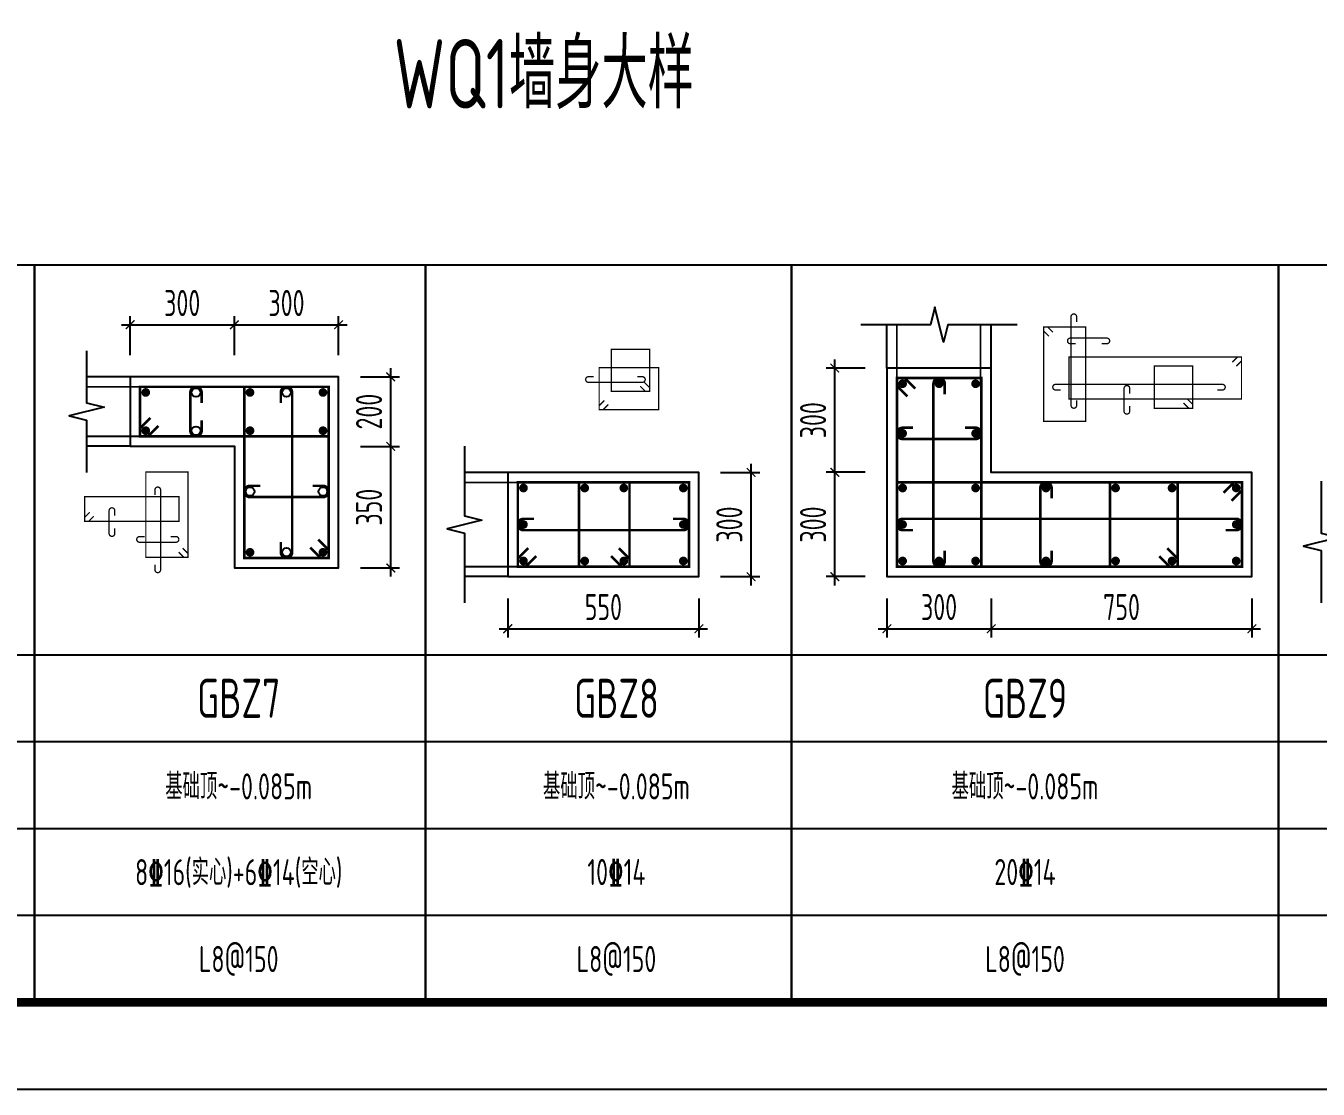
# Model space of a CAD drawing. Extents: x 826826 to 1642106, y -156213 to 399140.
# Drawn here: x 1173972 to 1188846, y 295942 to 308183 of the extents above; entities that cross this region are included whole.
import ezdxf
from ezdxf.enums import TextEntityAlignment as Align

# ---------------------------------------------------------------- set-up
doc = ezdxf.new("R2010")
doc.units = 0
doc.header["$LTSCALE"] = 1000
doc.layers.get('0').update_dxf_attribs({"linetype": 'CONTINUOUS'})
doc.layers.get('DEFPOINTS').update_dxf_attribs({"linetype": 'CONTINUOUS'})
for name, color, linetype in [('-TK', 7, 'CONTINUOUS'), ('COLU_DE_DIM', 3, 'CONTINUOUS'), ('COLU_DE_TH', 7, 'CONTINUOUS'), ('DIM_SYMB', 3, 'CONTINUOUS'), ('LINK', 6, 'CONTINUOUS'), ('LINK-INDEX', 6, 'CONTINUOUS'), ('REIN', 6, 'CONTINUOUS'), ('S-B板配筋号', 7, 'CONTINUOUS'), ('TAB', 7, 'CONTINUOUS'), ('TAB_TEXT', 7, 'CONTINUOUS'), ('THIN', 7, 'CONTINUOUS')]:
    doc.layers.add(name, color=color, linetype=linetype)
doc.styles.add('TSSD_DIMENSION', font='Tssdeng.shx', dxfattribs={"width": 0.7, "bigfont": 'tssdchn.shx'})
doc.styles.add('TSSD_REIN', font='tssdeng.shx', dxfattribs={"width": 0.7, "height": 300, "bigfont": 'tssdchn.shx'})
doc.dimstyles.new('TSSD_25_100', dxfattribs={"dimtxt": 300, "dimasz": 100, "dimexe": 100, "dimexo": 250, "dimgap": 100, "dimtad": 1, "dimdec": 0, "dimlfac": 0.25, "dimzin": 0, "dimdsep": 46, "dimtxsty": 'TSSD_DIMENSION', "dimblk": 'ARCHTICK', "dimcen": 0, "dimdle": 100, "dimclrt": 7, "dimadec": 0, "dimazin": 0, "dimtfac": 1, "dimtdec": 0, "dimtix": 1, "dimtmove": 2, "dimatfit": 3, "dimldrblk": 'ARCHTICK', "dimfxl": 0, "dimtolj": 1, "dimtzin": 0, "dimarcsym": 0})

# ---------------------------------------------------------------- blocks, each defined once
blk = doc.blocks.new('_ArchTick')
at = {"color": 0, "linetype": 'ByBlock', "const_width": 0.15}
blk.add_lwpolyline([(-0.5, -0.5), (0.5, 0.5)], dxfattribs=at)
blk = doc.blocks.new('*D292')
at = {"layer": 'COLU_DE_DIM', "color": 0, "lineweight": -2}
for p, q in [((1175172, 304392), (1175172, 304842)), ((1176372, 304392), (1176372, 304842)), ((1175072, 304742), (1176472, 304742))]:
    blk.add_line(p, q, dxfattribs=at)
at = {"layer": 'DEFPOINTS', "color": 0}
for p in [(1176372, 304742), (1175172, 304142), (1176372, 304142)]:
    blk.add_point(p, dxfattribs=at)
at = {"layer": 'COLU_DE_DIM', "color": 0, "lineweight": -2, "xscale": 100, "yscale": 100, "zscale": 100, "rotation": 180}
blk.add_blockref('_ArchTick', (1175172, 304742), dxfattribs=at)
at = {"layer": 'COLU_DE_DIM', "color": 0, "lineweight": -2, "xscale": 100, "yscale": 100, "zscale": 100}
blk.add_blockref('_ArchTick', (1176372, 304742), dxfattribs=at)
at = {"layer": 'COLU_DE_DIM', "color": 7, "insert": (1175772, 304992), "char_height": 300, "attachment_point": 5, "style": 'TSSD_DIMENSION'}
blk.add_mtext('\\A1;300', dxfattribs=at)
blk = doc.blocks.new('*D293')
at = {"layer": 'COLU_DE_DIM', "color": 0, "lineweight": -2}
for p, q in [((1176372, 304392), (1176372, 304842)), ((1177572, 304392), (1177572, 304842)), ((1176272, 304742), (1177672, 304742))]:
    blk.add_line(p, q, dxfattribs=at)
at = {"layer": 'DEFPOINTS', "color": 0}
for p in [(1177572, 304742), (1176372, 304142), (1177572, 304142)]:
    blk.add_point(p, dxfattribs=at)
at = {"layer": 'COLU_DE_DIM', "color": 0, "lineweight": -2, "xscale": 100, "yscale": 100, "zscale": 100, "rotation": 180}
blk.add_blockref('_ArchTick', (1176372, 304742), dxfattribs=at)
at = {"layer": 'COLU_DE_DIM', "color": 0, "lineweight": -2, "xscale": 100, "yscale": 100, "zscale": 100}
blk.add_blockref('_ArchTick', (1177572, 304742), dxfattribs=at)
at = {"layer": 'COLU_DE_DIM', "color": 7, "insert": (1176972, 304992), "char_height": 300, "attachment_point": 5, "style": 'TSSD_DIMENSION'}
blk.add_mtext('\\A1;300', dxfattribs=at)
blk = doc.blocks.new('*D294')
at = {"layer": 'COLU_DE_DIM', "color": 0, "lineweight": -2}
for p, q in [((1178172, 301842), (1178172, 303442)), ((1177822, 303342), (1178272, 303342)), ((1177822, 301942), (1178272, 301942))]:
    blk.add_line(p, q, dxfattribs=at)
at = {"layer": 'DEFPOINTS', "color": 0}
for p in [(1177572, 303342), (1178172, 303342), (1177572, 301942)]:
    blk.add_point(p, dxfattribs=at)
at = {"layer": 'COLU_DE_DIM', "color": 0, "lineweight": -2, "xscale": 100, "yscale": 100, "zscale": 100}
for p, rotation in [((1178172, 303342), 90), ((1178172, 301942), 270)]:
    blk.add_blockref('_ArchTick', p, dxfattribs=dict(at, rotation=rotation))
at = {"layer": 'COLU_DE_DIM', "color": 7, "insert": (1177922, 302642), "char_height": 300, "attachment_point": 5, "rotation": 90, "style": 'TSSD_DIMENSION'}
blk.add_mtext('\\A1;350', dxfattribs=at)
blk = doc.blocks.new('*D295')
at = {"layer": 'COLU_DE_DIM', "color": 0, "lineweight": -2}
for p, q in [((1178172, 303242), (1178172, 304242)), ((1177822, 304142), (1178272, 304142)), ((1177822, 303342), (1178272, 303342))]:
    blk.add_line(p, q, dxfattribs=at)
at = {"layer": 'DEFPOINTS', "color": 0}
for p in [(1177572, 304142), (1178172, 304142), (1177572, 303342)]:
    blk.add_point(p, dxfattribs=at)
at = {"layer": 'COLU_DE_DIM', "color": 0, "lineweight": -2, "xscale": 100, "yscale": 100, "zscale": 100}
for p, rotation in [((1178172, 304142), 90), ((1178172, 303342), 270)]:
    blk.add_blockref('_ArchTick', p, dxfattribs=dict(at, rotation=rotation))
at = {"layer": 'COLU_DE_DIM', "color": 7, "insert": (1177922, 303742), "char_height": 300, "attachment_point": 5, "rotation": 90, "style": 'TSSD_DIMENSION'}
blk.add_mtext('\\A1;200', dxfattribs=at)
blk = doc.blocks.new('*D252')
at = {"layer": 'COLU_DE_DIM', "color": 0, "lineweight": -2}
for p, q in [((1183883, 301592), (1183883, 301142)), ((1185083, 301592), (1185083, 301142)), ((1183783, 301242), (1185183, 301242))]:
    blk.add_line(p, q, dxfattribs=at)
at = {"layer": 'DEFPOINTS', "color": 0}
for p in [(1183883, 301842), (1185083, 301842), (1185083, 301242)]:
    blk.add_point(p, dxfattribs=at)
at = {"layer": 'COLU_DE_DIM', "color": 0, "lineweight": -2, "xscale": 100, "yscale": 100, "zscale": 100, "rotation": 180}
blk.add_blockref('_ArchTick', (1183883, 301242), dxfattribs=at)
at = {"layer": 'COLU_DE_DIM', "color": 0, "lineweight": -2, "xscale": 100, "yscale": 100, "zscale": 100}
blk.add_blockref('_ArchTick', (1185083, 301242), dxfattribs=at)
at = {"layer": 'COLU_DE_DIM', "color": 7, "insert": (1184483, 301492), "char_height": 300, "attachment_point": 5, "style": 'TSSD_DIMENSION'}
blk.add_mtext('\\A1;300', dxfattribs=at)
blk = doc.blocks.new('*D253')
at = {"layer": 'COLU_DE_DIM', "color": 0, "lineweight": -2}
for p, q in [((1185083, 301592), (1185083, 301142)), ((1188083, 301592), (1188083, 301142)), ((1184983, 301242), (1188183, 301242))]:
    blk.add_line(p, q, dxfattribs=at)
at = {"layer": 'DEFPOINTS', "color": 0}
for p in [(1185083, 301842), (1188083, 301842), (1188083, 301242)]:
    blk.add_point(p, dxfattribs=at)
at = {"layer": 'COLU_DE_DIM', "color": 0, "lineweight": -2, "xscale": 100, "yscale": 100, "zscale": 100, "rotation": 180}
blk.add_blockref('_ArchTick', (1185083, 301242), dxfattribs=at)
at = {"layer": 'COLU_DE_DIM', "color": 0, "lineweight": -2, "xscale": 100, "yscale": 100, "zscale": 100}
blk.add_blockref('_ArchTick', (1188083, 301242), dxfattribs=at)
at = {"layer": 'COLU_DE_DIM', "color": 7, "insert": (1186583, 301492), "char_height": 300, "attachment_point": 5, "style": 'TSSD_DIMENSION'}
blk.add_mtext('\\A1;750', dxfattribs=at)
blk = doc.blocks.new('*D254')
at = {"layer": 'COLU_DE_DIM', "color": 0, "lineweight": -2}
for p, q in [((1183283, 301742), (1183283, 303143)), ((1183633, 303043), (1183183, 303043)), ((1183633, 301842), (1183183, 301842))]:
    blk.add_line(p, q, dxfattribs=at)
at = {"layer": 'DEFPOINTS', "color": 0}
for p in [(1183283, 303043), (1183883, 303043), (1183883, 301842)]:
    blk.add_point(p, dxfattribs=at)
at = {"layer": 'COLU_DE_DIM', "color": 0, "lineweight": -2, "xscale": 100, "yscale": 100, "zscale": 100}
for p, rotation in [((1183283, 303043), 90), ((1183283, 301842), 270)]:
    blk.add_blockref('_ArchTick', p, dxfattribs=dict(at, rotation=rotation))
at = {"layer": 'COLU_DE_DIM', "color": 7, "insert": (1183033, 302442), "char_height": 300, "attachment_point": 5, "rotation": 90, "style": 'TSSD_DIMENSION'}
blk.add_mtext('\\A1;300', dxfattribs=at)
blk = doc.blocks.new('*D255')
at = {"layer": 'COLU_DE_DIM', "color": 0, "lineweight": -2}
for p, q in [((1183283, 302943), (1183283, 304343)), ((1183633, 304243), (1183183, 304243)), ((1183633, 303043), (1183183, 303043))]:
    blk.add_line(p, q, dxfattribs=at)
at = {"layer": 'DEFPOINTS', "color": 0}
for p in [(1183283, 304243), (1183883, 304243), (1183883, 303043)]:
    blk.add_point(p, dxfattribs=at)
at = {"layer": 'COLU_DE_DIM', "color": 0, "lineweight": -2, "xscale": 100, "yscale": 100, "zscale": 100}
for p, rotation in [((1183283, 304243), 90), ((1183283, 303043), 270)]:
    blk.add_blockref('_ArchTick', p, dxfattribs=dict(at, rotation=rotation))
at = {"layer": 'COLU_DE_DIM', "color": 7, "insert": (1183033, 303643), "char_height": 300, "attachment_point": 5, "rotation": 90, "style": 'TSSD_DIMENSION'}
blk.add_mtext('\\A1;300', dxfattribs=at)
blk = doc.blocks.new('*D256')
at = {"layer": 'COLU_DE_DIM', "color": 0, "lineweight": -2}
for p, q in [((1179519, 301592), (1179519, 301142)), ((1181719, 301592), (1181719, 301142)), ((1179419, 301242), (1181819, 301242))]:
    blk.add_line(p, q, dxfattribs=at)
at = {"layer": 'DEFPOINTS', "color": 0}
for p in [(1179519, 301842), (1181719, 301842), (1181719, 301242)]:
    blk.add_point(p, dxfattribs=at)
at = {"layer": 'COLU_DE_DIM', "color": 0, "lineweight": -2, "xscale": 100, "yscale": 100, "zscale": 100, "rotation": 180}
blk.add_blockref('_ArchTick', (1179519, 301242), dxfattribs=at)
at = {"layer": 'COLU_DE_DIM', "color": 0, "lineweight": -2, "xscale": 100, "yscale": 100, "zscale": 100}
blk.add_blockref('_ArchTick', (1181719, 301242), dxfattribs=at)
at = {"layer": 'COLU_DE_DIM', "color": 7, "insert": (1180619, 301492), "char_height": 300, "attachment_point": 5, "style": 'TSSD_DIMENSION'}
blk.add_mtext('\\A1;550', dxfattribs=at)
blk = doc.blocks.new('*D257')
at = {"layer": 'COLU_DE_DIM', "color": 0, "lineweight": -2}
for p, q in [((1182319, 301742), (1182319, 303142)), ((1181969, 303042), (1182419, 303042)), ((1181969, 301842), (1182419, 301842))]:
    blk.add_line(p, q, dxfattribs=at)
at = {"layer": 'DEFPOINTS', "color": 0}
for p in [(1181719, 303042), (1182319, 303042), (1181719, 301842)]:
    blk.add_point(p, dxfattribs=at)
at = {"layer": 'COLU_DE_DIM', "color": 0, "lineweight": -2, "xscale": 100, "yscale": 100, "zscale": 100}
for p, rotation in [((1182319, 303042), 90), ((1182319, 301842), 270)]:
    blk.add_blockref('_ArchTick', p, dxfattribs=dict(at, rotation=rotation))
at = {"layer": 'COLU_DE_DIM', "color": 7, "insert": (1182069, 302442), "char_height": 300, "attachment_point": 5, "rotation": 90, "style": 'TSSD_DIMENSION'}
blk.add_mtext('\\A1;300', dxfattribs=at)
blk = doc.blocks.new('20210729.23145802')
at = {"layer": 'DIM_SYMB', "color": 7, "style": 'TSSD_DIMENSION', "width": 0.7}
blk.add_text('WQ1墙身大样', height=800, dxfattribs=at).set_placement((-24846.769, -181459.182, 0))
blk = doc.blocks.new('A1')
blk.add_lwpolyline([(0, 59400), (0, 0), (84100, 0), (84100, 59400)], close=True)
at = {"const_width": 100}
blk.add_lwpolyline([(2500, 58400), (2500, 1000), (83100, 1000), (83100, 58400)], close=True, dxfattribs=at)

msp = doc.modelspace()

# ---------------------------------------------------------------- linework, layer by layer
at = {"layer": 'COLU_DE_TH'}
for points in [[(1185083.21, 304242.52), (1183883.24, 304242.53), (1183883.24, 301842.48), (1188083.21, 301842.46), (1188083.21, 303042.52), (1185083.21, 303042.52), (1185083.21, 304242.52)], [(1175172.05, 304142.46), (1175172.05, 303342.46), (1176372.05, 303342.46), (1176372.05, 301942.46), (1177572.04, 301942.46), (1177572.04, 304142.46), (1175172.05, 304142.46)], [(1179519.44, 303042.41), (1179519.44, 301842.46), (1181719.44, 301842.46), (1181719.44, 303042.41), (1179519.44, 303042.41)]]:
    msp.add_lwpolyline(points, close=True, dxfattribs=at)
at = {"layer": 'LINK', "const_width": 30}
for points in [[(1175498.97, 303577.46), (1175378.97, 303457.46), (1175287.05, 303457.46), (1175287.05, 304027.46), (1177457.04, 304027.46), (1177457.04, 303457.46), (1175287.05, 303457.46), (1175287.05, 303549.39), (1175407.05, 303669.39)], [(1177337.04, 302269.39), (1177457.04, 302149.39), (1177457.04, 302057.46), (1176487.05, 302057.46), (1176487.05, 304027.46), (1177457.04, 304027.46), (1177457.04, 302057.46), (1177365.12, 302057.46), (1177245.12, 302177.46)], [(1184118.24, 303915.61), (1183998.24, 304035.61), (1183998.24, 304127.53), (1184968.21, 304127.52), (1184968.21, 301957.47), (1183998.24, 301957.48), (1183998.24, 304127.53), (1184090.17, 304127.53), (1184210.17, 304007.53)], [(1179846.37, 302077.46), (1179726.37, 301957.46), (1179634.44, 301957.46), (1179634.44, 302927.41), (1181604.44, 302927.41), (1181604.44, 301957.46), (1179634.44, 301957.46), (1179634.44, 302049.39), (1179754.44, 302169.39)], [(1180799.7, 302169.28), (1180919.7, 302049.28), (1180919.7, 301957.36), (1180339.7, 301957.36), (1180339.7, 302927.41), (1180919.7, 302927.41), (1180919.7, 301957.36), (1180827.77, 301957.36), (1180707.77, 302077.36)], [(1187756.28, 302807.52), (1187876.28, 302927.52), (1187968.21, 302927.52), (1187968.21, 301957.46), (1183998.24, 301957.48), (1183998.24, 302927.52), (1187968.21, 302927.52), (1187968.21, 302835.59), (1187848.21, 302715.59)], [(1187109.49, 302169.39), (1187229.49, 302049.39), (1187229.49, 301957.46), (1186449.49, 301957.47), (1186449.49, 302927.52), (1187229.49, 302927.52), (1187229.49, 301957.46), (1187137.57, 301957.46), (1187017.57, 302077.46)]]:
    msp.add_lwpolyline(points, dxfattribs=at)
for points in [[(1175995.5, 303842.46), (1175995.5, 303962.46, 1), (1175865.5, 303962.46), (1175865.5, 303522.46, 1), (1175995.5, 303522.46), (1175995.5, 303642.46)], [(1176907.05, 302242.46), (1176907.05, 302122.46, 1), (1177037.05, 302122.46), (1177037.05, 303962.46, 1), (1176907.05, 303962.46), (1176907.05, 303842.46)], [(1184548.23, 303942.52), (1184548.23, 304062.52, 1), (1184418.23, 304062.52), (1184418.23, 302022.47, 1), (1184548.23, 302022.47), (1184548.23, 302142.47)], [(1184183.21, 303556.55), (1184063.21, 303556.55, 1), (1184063.21, 303426.55), (1184903.21, 303426.55, 1), (1184903.21, 303556.55), (1184783.21, 303556.55)], [(1176672.05, 302887.46), (1176552.05, 302887.46, 1), (1176552.05, 302757.46), (1177392.04, 302757.46, 1), (1177392.04, 302887.46), (1177272.04, 302887.46)], [(1185778.28, 302742.52), (1185778.28, 302862.52, 1), (1185648.28, 302862.52), (1185648.28, 302022.51, 1), (1185778.28, 302022.51), (1185778.28, 302142.51)], [(1179819.44, 302507.44), (1179699.44, 302507.44, 1), (1179699.44, 302377.44), (1181539.44, 302377.44, 1), (1181539.44, 302507.44), (1181419.44, 302507.44)], [(1187783.21, 302377.49), (1187903.21, 302377.49, 1), (1187903.21, 302507.49), (1184063.25, 302507.5, 1), (1184063.25, 302377.5), (1184183.25, 302377.5)]]:
    msp.add_lwpolyline(points, format="xyb", dxfattribs=at)
at = {"layer": 'LINK-INDEX', "const_width": 15}
for points in [[(1186066.5, 304773.47), (1186066.5, 304833.47, 1), (1186001.5, 304833.47), (1186001.5, 303813.45, 1), (1186066.5, 303813.45), (1186066.5, 303873.45)], [(1186353.99, 304523.64), (1186413.99, 304523.64, 1), (1186413.99, 304588.64), (1185993.99, 304588.64, 1), (1185993.99, 304523.64), (1186053.99, 304523.64)], [(1180508.21, 304143.72), (1180448.21, 304143.72, 1), (1180448.21, 304078.72), (1181068.21, 304078.72, 1), (1181068.21, 304143.72), (1181008.21, 304143.72)], [(1187683.99, 303990.95), (1187743.99, 303990.95, 1), (1187743.99, 304055.95), (1185824.01, 304055.96, 1), (1185824.01, 303990.96), (1185884.01, 303990.96)], [(1186677.35, 303949.91), (1186677.35, 304009.91, 1), (1186612.35, 304009.91), (1186612.35, 303745.97, 1), (1186677.35, 303745.97), (1186677.35, 303805.97)], [(1175458.11, 301980.82), (1175458.11, 301920.82, 1), (1175523.11, 301920.82), (1175523.11, 302840.82, 1), (1175458.11, 302840.82), (1175458.11, 302780.82)], [(1174995.68, 302542.28), (1174995.68, 302602.28, 1), (1174930.68, 302602.28), (1174930.68, 302338.34, 1), (1174995.68, 302338.34), (1174995.68, 302398.34)], [(1175340.62, 302303.32), (1175280.62, 302303.32, 1), (1175280.62, 302238.32), (1175700.61, 302238.32, 1), (1175700.61, 302303.32), (1175640.61, 302303.32)]]:
    msp.add_lwpolyline(points, format="xyb", dxfattribs=at)
at = {"layer": 'LINK-INDEX', "color": 1, "const_width": 20}
for points in [[(1183998.21, 304027.52), (1183998.21, 304742.52)], [(1184961.08, 304027.52), (1184961.08, 304742.52)], [(1175387.05, 304027.46), (1174672.05, 304027.46)], [(1175387.05, 303457.46), (1174672.05, 303457.46)], [(1179734.44, 302927.41), (1179019.44, 302927.41)], [(1179734.44, 301957.46), (1179019.44, 301957.46)]]:
    msp.add_lwpolyline(points, dxfattribs=at)
at = {"layer": 'LINK-INDEX', "const_width": 15}
for points in [[(1185746.51, 304610.01), (1185686.51, 304670.01), (1185686.51, 304715.98), (1186171.49, 304715.97), (1186171.49, 303630.95), (1185686.51, 303630.95), (1185686.51, 304715.98), (1185732.47, 304715.97), (1185792.47, 304655.97)], [(1181090.59, 304079.66), (1181150.59, 304019.66), (1181150.59, 303973.7), (1180710.59, 303973.7), (1180710.59, 304458.72), (1181150.59, 304458.72), (1181150.59, 303973.7), (1181104.63, 303973.7), (1181044.63, 304033.7)], [(1187858.03, 304310.97), (1187918.03, 304370.97), (1187963.99, 304370.97), (1187963.99, 303885.95), (1185979.01, 303885.95), (1185979.01, 304370.97), (1187963.99, 304370.97), (1187963.99, 304325.01), (1187903.99, 304265.01)], [(1180676.67, 303823.74), (1180616.67, 303763.74), (1180570.71, 303763.74), (1180570.71, 304248.71), (1181255.71, 304248.71), (1181255.71, 303763.74), (1180570.71, 303763.74), (1180570.71, 303809.7), (1180630.71, 303869.7)], [(1187341.49, 303886.9), (1187401.49, 303826.9), (1187401.49, 303780.94), (1186961.49, 303780.94), (1186961.49, 304265.97), (1187401.49, 304265.97), (1187401.49, 303780.94), (1187355.53, 303780.94), (1187295.53, 303840.94)], [(1175778.11, 302169.28), (1175838.11, 302109.28), (1175838.11, 302063.32), (1175353.11, 302063.32), (1175353.11, 303048.32), (1175838.11, 303048.32), (1175838.11, 302063.32), (1175792.15, 302063.32), (1175732.15, 302123.32)], [(1174754.08, 302538.32), (1174694.08, 302478.32), (1174648.12, 302478.32), (1174648.12, 302763.32), (1175733.11, 302763.32), (1175733.11, 302478.32), (1174648.12, 302478.32), (1174648.12, 302524.28), (1174708.12, 302584.28)]]:
    msp.add_lwpolyline(points, dxfattribs=at)
at = {"layer": 'REIN', "const_width": 50}
for points in [[(1184038.24, 304062.53, 1), (1184088.24, 304062.53, 1), (1184038.24, 304062.53)], [(1184458.23, 304062.52, 1), (1184508.23, 304062.52, 1), (1184458.23, 304062.52)], [(1184878.21, 304062.52, 1), (1184928.21, 304062.52, 1), (1184878.21, 304062.52)], [(1175327.05, 303962.46, 1), (1175377.05, 303962.46, 1), (1175327.05, 303962.46)], [(1176527.05, 303962.46, 1), (1176577.05, 303962.46, 1), (1176527.05, 303962.46)], [(1177367.04, 303962.46, 1), (1177417.04, 303962.46, 1), (1177367.04, 303962.46)], [(1175327.05, 303522.46, 1), (1175377.05, 303522.46, 1), (1175327.05, 303522.46)], [(1176527.05, 303522.46, 1), (1176577.05, 303522.46, 1), (1176527.05, 303522.46)], [(1177367.04, 303522.46, 1), (1177417.04, 303522.46, 1), (1177367.04, 303522.46)], [(1184038.21, 303491.55, 1), (1184088.21, 303491.55, 1), (1184038.21, 303491.55)], [(1184878.21, 303491.55, 1), (1184928.21, 303491.55, 1), (1184878.21, 303491.55)], [(1179674.44, 302862.41, 1), (1179724.44, 302862.41, 1), (1179674.44, 302862.41)], [(1180379.7, 302862.31, 1), (1180429.7, 302862.31, 1), (1180379.7, 302862.31)], [(1180829.7, 302862.41, 1), (1180879.7, 302862.41, 1), (1180829.7, 302862.41)], [(1181514.44, 302862.41, 1), (1181564.44, 302862.41, 1), (1181514.44, 302862.41)], [(1184038.24, 302862.52, 1), (1184088.24, 302862.52, 1), (1184038.24, 302862.52)], [(1184878.21, 302862.52, 1), (1184928.21, 302862.52, 1), (1184878.21, 302862.52)], [(1185688.28, 302862.52, 1), (1185738.28, 302862.52, 1), (1185688.28, 302862.52)], [(1186489.49, 302862.52, 1), (1186539.49, 302862.52, 1), (1186489.49, 302862.52)], [(1187139.49, 302862.52, 1), (1187189.49, 302862.52, 1), (1187139.49, 302862.52)], [(1187878.21, 302862.52, 1), (1187928.21, 302862.52, 1), (1187878.21, 302862.52)], [(1179674.44, 302442.54, 1), (1179724.44, 302442.54, 1), (1179674.44, 302442.54)], [(1181514.44, 302442.54, 1), (1181564.44, 302442.54, 1), (1181514.44, 302442.54)], [(1184038.25, 302442.49, 1), (1184088.25, 302442.49, 1), (1184038.25, 302442.49)], [(1187878.21, 302442.49, 1), (1187928.21, 302442.49, 1), (1187878.21, 302442.49)], [(1176527.05, 302122.46, 1), (1176577.05, 302122.46, 1), (1176527.05, 302122.46)], [(1177367.04, 302122.46, 1), (1177417.04, 302122.46, 1), (1177367.04, 302122.46)], [(1179674.44, 302022.46, 1), (1179724.44, 302022.46, 1), (1179674.44, 302022.46)], [(1180379.7, 302022.36, 1), (1180429.7, 302022.36, 1), (1180379.7, 302022.36)], [(1180829.7, 302022.46, 1), (1180879.7, 302022.46, 1), (1180829.7, 302022.46)], [(1181514.44, 302022.46, 1), (1181564.44, 302022.46, 1), (1181514.44, 302022.46)], [(1184038.24, 302022.48, 1), (1184088.24, 302022.48, 1), (1184038.24, 302022.48)], [(1184458.23, 302022.47, 1), (1184508.23, 302022.47, 1), (1184458.23, 302022.47)], [(1184878.21, 302022.47, 1), (1184928.21, 302022.47, 1), (1184878.21, 302022.47)], [(1185688.28, 302022.51, 1), (1185738.28, 302022.51, 1), (1185688.28, 302022.51)], [(1186489.49, 302022.48, 1), (1186539.49, 302022.48, 1), (1186489.49, 302022.48)], [(1187139.49, 302022.47, 1), (1187189.49, 302022.47, 1), (1187139.49, 302022.47)], [(1187878.21, 302022.46, 1), (1187928.21, 302022.46, 1), (1187878.21, 302022.46)]]:
    msp.add_lwpolyline(points, format="xyb", close=True, dxfattribs=at)
at = {"layer": 'REIN'}
for centre in [(1175930.5, 303962.46), (1176972.05, 303962.46), (1175930.5, 303522.46), (1176552.05, 302822.46), (1177392.04, 302822.46), (1176972.05, 302122.46)]:
    msp.add_circle(centre, 50, dxfattribs=at)
at = {"layer": 'TAB'}
for points in [[(1170672.05, 305433.2), (1174072.05, 305433.2), (1174072.05, 296942.46), (1170672.05, 296942.46), (1170672.05, 305433.2), (1170672.05, 300942.46), (1174072.05, 300942.46), (1174072.05, 299942.46), (1170672.05, 299942.46), (1170672.05, 298942.46), (1174072.05, 298942.46), (1174072.05, 297942.46), (1170672.05, 297942.46)], [(1174072.05, 305433.2), (1178572.04, 305433.2), (1178572.04, 296942.46), (1174072.05, 296942.46), (1174072.05, 305433.2), (1174072.05, 300942.46), (1178572.04, 300942.46), (1178572.04, 299942.46), (1174072.05, 299942.46), (1174072.05, 298942.46), (1178572.04, 298942.46), (1178572.04, 297942.46), (1174072.05, 297942.46)], [(1178572.04, 305433.2), (1182783.24, 305433.2), (1182783.24, 296942.46), (1178572.04, 296942.46), (1178572.04, 305433.2), (1178572.04, 300942.46), (1182783.24, 300942.46), (1182783.24, 299942.46), (1178572.04, 299942.46), (1178572.04, 298942.46), (1182783.24, 298942.46), (1182783.24, 297942.46), (1178572.04, 297942.46)], [(1182783.24, 305433.2), (1188390.37, 305433.2), (1188390.37, 296942.46), (1182783.24, 296942.46), (1182783.24, 305433.2), (1182783.24, 300942.46), (1188390.37, 300942.46), (1188390.37, 299942.46), (1182783.24, 299942.46), (1182783.24, 298942.46), (1188390.37, 298942.46), (1188390.37, 297942.46), (1182783.24, 297942.46)], [(1188390.37, 305433.2), (1192346.39, 305433.2), (1192346.39, 296942.46), (1188390.37, 296942.46), (1188390.37, 305433.2), (1188390.37, 300942.46), (1192346.39, 300942.46), (1192346.39, 299942.46), (1188390.37, 299942.46), (1188390.37, 298942.46), (1192346.39, 298942.46), (1192346.39, 297942.46), (1188390.37, 297942.46)]]:
    msp.add_lwpolyline(points, dxfattribs=at)
at = {"layer": 'THIN'}
for p, q in [((1183883.24, 304242.53), (1183883.25, 304742.53)), ((1185083.21, 304242.52), (1185083.21, 304742.52)), ((1175172.05, 304142.46), (1174672.05, 304142.46)), ((1175172.05, 303342.46), (1174672.05, 303342.46)), ((1179519.44, 303042.41), (1179019.44, 303042.41)), ((1179519.44, 301842.46), (1179019.44, 301842.46))]:
    msp.add_line(p, q, dxfattribs=at)
for points in [[(1185383.21, 304742.51), (1184583.23, 304742.52), (1184533.23, 304542.52), (1184433.23, 304942.53), (1184383.23, 304742.53), (1183583.25, 304742.54)], [(1174672.05, 304442.46), (1174672.05, 303842.46), (1174872.05, 303792.46), (1174472.05, 303692.46), (1174672.05, 303642.46), (1174672.05, 303042.46)], [(1179019.44, 303342.41), (1179019.44, 302542.44), (1179219.44, 302492.44), (1178819.44, 302392.44), (1179019.44, 302342.44), (1179019.44, 301542.46)], [(1188878.97, 302942.46), (1188878.97, 302342.46), (1189078.97, 302292.46), (1188678.97, 302192.46), (1188878.97, 302142.46), (1188878.97, 301542.46)]]:
    msp.add_lwpolyline(points, dxfattribs=at)

# ---------------------------------------------------------------- block references
at = {"layer": '-TK'}
msp.add_blockref('A1', (1156964.92, 295942.46), dxfattribs=at)
at = {"layer": 'S-B板配筋号'}
msp.add_blockref('20210729.23145802', (1203050.42, 488690.48), dxfattribs=at)

# ---------------------------------------------------------------- texts
at = {"layer": 'TAB_TEXT', "color": 7, "style": 'TSSD_REIN', "width": 0.7}
for s, height, p in [('GBZ7', 450, (1176422.05, 300442.46)), ('GBZ8', 450, (1180769.58, 300442.46)), ('GBZ9', 450, (1185472.07, 300442.46)), ('基础顶~-0.085m', 300, (1176422.05, 299442.46)), ('基础顶~-0.085m', 300, (1180769.58, 299442.46)), ('基础顶~-0.085m', 300, (1185472.07, 299442.46)), ('L8@150', 300, (1176422.05, 297442.46)), ('L8@150', 300, (1180769.58, 297442.46)), ('L8@150', 300, (1185472.07, 297442.46))]:
    msp.add_text(s, height=height, dxfattribs=at).set_placement(p, align=Align.MIDDLE)
at = {"layer": 'TAB_TEXT', "color": 1, "style": 'TSSD_REIN', "width": 0.7}
for s, p in [('8%%13216(实心)+6%%13214(空心)', (1176422.05, 298442.46)), ('10%%13214', (1180769.58, 298442.46)), ('20%%13214', (1185472.07, 298442.46))]:
    msp.add_text(s, height=300, dxfattribs=at).set_placement(p, align=Align.MIDDLE)

# ---------------------------------------------------------------- dimensions: what is measured, and where the dimension line sits
at = {"layer": 'COLU_DE_DIM'}
for base, p1, p2, picture, middle in [((1176372.05, 304742.46), (1175172.05, 304142.46), (1176372.05, 304142.46), '*D292', (1175772.05, 304992.46)), ((1177572.04, 304742.46), (1176372.05, 304142.46), (1177572.04, 304142.46), '*D293', (1176972.05, 304992.46)), ((1181719.44, 301242.46), (1179519.44, 301842.46), (1181719.44, 301842.46), '*D256', (1180619.44, 301492.46)), ((1185083.21, 301242.48), (1183883.24, 301842.48), (1185083.21, 301842.48), '*D252', (1184483.23, 301492.48)), ((1188083.21, 301242.48), (1185083.21, 301842.48), (1188083.21, 301842.48), '*D253', (1186583.21, 301492.48))]:
    dim = msp.add_linear_dim(base=base, p1=p1, p2=p2, dimstyle='TSSD_25_100', dxfattribs=at)
    dim.commit()
    dim.dimension.update_dxf_attribs({"geometry": picture, "text_midpoint": middle})
for base, p1, p2, picture, middle in [((1183283.24, 304242.52), (1183883.24, 303042.52), (1183883.24, 304242.52), '*D255', (1183033.24, 303642.52)), ((1178172.04, 304142.46), (1177572.04, 303342.46), (1177572.04, 304142.46), '*D295', (1177922.04, 303742.46)), ((1178172.04, 303342.46), (1177572.04, 301942.46), (1177572.04, 303342.46), '*D294', (1177922.04, 302642.46)), ((1182319.44, 303042.41), (1181719.44, 301842.46), (1181719.44, 303042.41), '*D257', (1182069.44, 302442.44)), ((1183283.24, 303042.52), (1183883.24, 301842.48), (1183883.24, 303042.52), '*D254', (1183033.24, 302442.5))]:
    dim = msp.add_linear_dim(base=base, p1=p1, p2=p2, angle=90, dimstyle='TSSD_25_100', dxfattribs=at)
    dim.commit()
    dim.dimension.update_dxf_attribs({"geometry": picture, "text_midpoint": middle})

doc.saveas('drawing.dxf')
